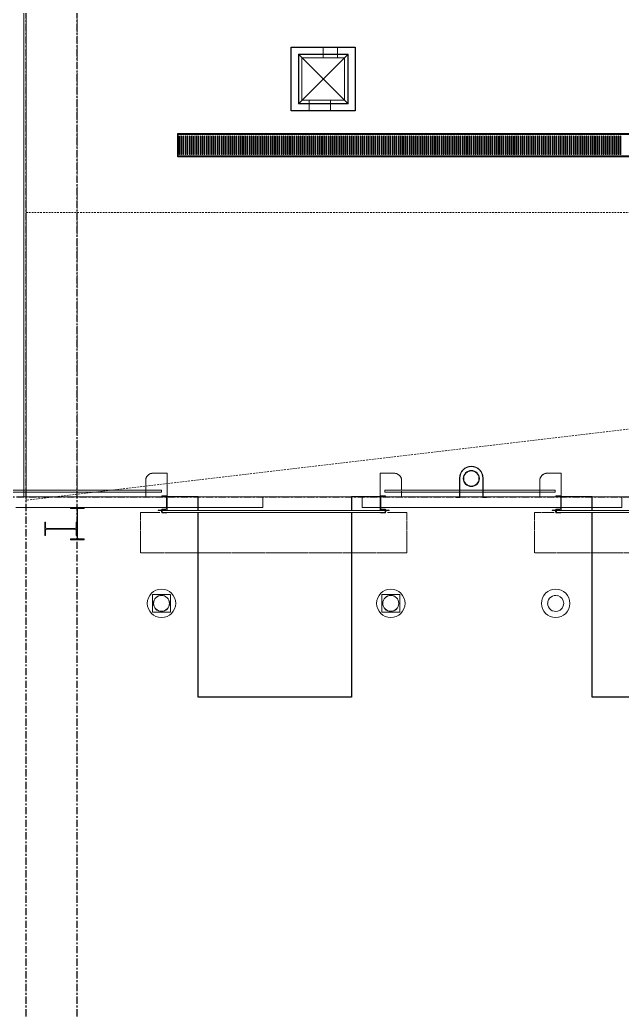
# Model space of a CAD drawing. Header units: millimetres. Extents: x -677815 to 406757, y -145898 to 39000.
# Drawn here: x 153183 to 161657, y -7227 to 6712 of the extents above; entities that cross this region are included whole.
import ezdxf

# ---------------------------------------------------------------- set-up
doc = ezdxf.new("R2010")
doc.units = ezdxf.units.MM
doc.header["$LTSCALE"] = 8
for name, pattern in [('Xref building Toll$0$_SBA Dash - Loose', [5, 3, -2]), ('Xref building Toll$0$_SBA Dash - Tight', [1.6, 1, -0.6]), ('Xref building Toll$0$CENTER', [7, 4, -1, 1, -1]), ('Xref building Toll$0$Grid Line', [22.225, 12.7, -3.175, 3.175, -3.175])]:
    doc.linetypes.add(name, pattern=pattern)
for name, color, linetype, lineweight in [('Xref building Toll$0$A-DETL', 8, 'Continuous', 9), ('Xref building Toll$0$A-DOOR', 8, 'Continuous', 9), ('Xref building Toll$0$A-DOOR-FRAM', 8, 'Continuous', 9), ('Xref building Toll$0$A-FLOR', 8, 'Continuous', 25), ('Xref building Toll$0$A-GENM', 8, 'Continuous', 9), ('Xref building Toll$0$A-WALL', 8, 'Continuous', 9), ('Xref building Toll$0$P-PIPE', 8, 'Continuous', 9), ('Xref building Toll$0$P-SANR-FIXT', 8, 'Continuous', 9), ('Xref building Toll$0$P-SANR-FIXT-HDLN', 8, 'Continuous', 9), ('Xref building Toll$0$S-COLS', 8, 'Continuous', 9)]:
    doc.layers.add(name, color=color, linetype=linetype, lineweight=lineweight)
doc.layers.add('Xref building Toll$0$S-GRID', color=8, linetype='Continuous')

# ---------------------------------------------------------------- blocks, each defined once
blk = doc.blocks.new('Xref building Toll$0$Toll Grids')
at = {"layer": 'Xref building Toll$0$S-GRID', "linetype": 'Xref building Toll$0$Grid Line'}
for p, q in [((153992, -125373.3), (153992, 36031.5)), ((153270, -125373.3), (153270, 35080.8)), ((-9195.8, 0), (280997.7, 0))]:
    blk.add_line(p, q, dxfattribs=at)
blk = doc.blocks.new('Xref building Toll$0$_SBA ROLLER LVDoor_C Clip At Side - 3000W x 3600H-1588130-MASTER GROUND FLOOR')
at = {"layer": 'Xref building Toll$0$A-DOOR', "linetype": 'Xref building Toll$0$_SBA Dash - Tight'}
for p, q in [((-1875, 147), (-1875, 717)), ((-1875, 717), (1875, 717)), ((1875, 147), (1875, 717)), ((-1875, 147), (-1600, 147)), ((1600, 147), (1875, 147))]:
    blk.add_line(p, q, dxfattribs=at)
at = {"layer": 'Xref building Toll$0$A-DOOR'}
for p, q in [((-1568, 147), (1568, 147)), ((-1568, 117), (-1568, 147)), ((1568, 147), (1568, 117)), ((-1625, 118), (-1580, 118)), ((-1625, 113), (-1625, 118)), ((-1625, 118), (-1625, 113)), ((-1580, 118), (-1625, 118)), ((-1625, 118), (-1625, 118)), ((-1575, 113), (-1625, 113)), ((-1625, 113), (-1575, 113)), ((-1625, 113), (-1625, 113)), ((-1580, 138), (-1575, 138)), ((-1580, 118), (-1580, 138)), ((-1580, 138), (-1580, 118)), ((-1575, 138), (-1580, 138)), ((-1580, 138), (-1580, 138)), ((-1580, 118), (-1580, 118)), ((-1575, 138), (-1575, 113)), ((-1575, 113), (-1575, 138)), ((-1575, 138), (-1575, 138)), ((-1575, 113), (-1500, 113)), ((-1575, 101), (-1575, 113)), ((-1575, 113), (-1575, 101)), ((-1500, 113), (-1575, 113)), ((-1575, 113), (-1575, 113)), ((-1575, 113), (-1575, 113)), ((-1518, 101), (-1575, 101)), ((-1575, 101), (-1518, 101)), ((-1575, 101), (-1575, 101)), ((1568, 117), (-1568, 117)), ((-1506, -63), (-1506, 89)), ((-1506, 89), (-1506, -63)), ((-1500, 113), (-1500, -87)), ((-1500, -87), (-1500, 113)), ((-1500, 113), (-1500, 113)), ((1500, 113), (1575, 113)), ((1500, -87), (1500, 113)), ((1500, 113), (1500, -87)), ((1575, 113), (1500, 113)), ((1500, 113), (1500, 113)), ((1506, 89), (1506, -63)), ((1506, -63), (1506, 89)), ((1575, 101), (1518, 101)), ((1518, 101), (1575, 101)), ((1575, 138), (1580, 138)), ((1575, 113), (1575, 138)), ((1575, 138), (1575, 113)), ((1580, 138), (1575, 138)), ((1575, 138), (1575, 138)), ((1575, 113), (1575, 101)), ((1575, 101), (1575, 113)), ((1575, 113), (1575, 113)), ((1625, 113), (1575, 113)), ((1575, 113), (1625, 113)), ((1575, 113), (1575, 113)), ((1575, 101), (1575, 101)), ((1580, 138), (1580, 118)), ((1580, 118), (1580, 138)), ((1580, 138), (1580, 138)), ((1580, 118), (1625, 118)), ((1625, 118), (1580, 118)), ((1580, 118), (1580, 118)), ((1625, 118), (1625, 113)), ((1625, 113), (1625, 118)), ((1625, 118), (1625, 118)), ((1625, 113), (1625, 113)), ((-1575, -75), (-1518, -75)), ((-1575, -87), (-1575, -75)), ((-1575, -75), (-1575, -87)), ((-1518, -75), (-1575, -75)), ((-1575, -75), (-1575, -75)), ((-1500, -87), (-1575, -87)), ((-1575, -87), (-1500, -87)), ((-1575, -87), (-1575, -87)), ((-1500, -87), (-1500, -87)), ((1575, -87), (1500, -87)), ((1500, -87), (1575, -87)), ((1500, -87), (1500, -87)), ((1518, -75), (1575, -75)), ((1575, -75), (1518, -75)), ((1575, -75), (1575, -87)), ((1575, -87), (1575, -75)), ((1575, -75), (1575, -75)), ((1575, -87), (1575, -87))]:
    blk.add_line(p, q, dxfattribs=at)
at = {"layer": 'Xref building Toll$0$A-DOOR', "linetype": 'Xref building Toll$0$CENTER'}
for p, q in [((-501, 147), (0, 147)), ((0, 147), (-501, 147)), ((501, 147), (0, 147)), ((501, 147), (0, 147)), ((-1800, -75), (-1500, -75)), ((-1800, -305), (-1800, -75)), ((-1800, -75), (-1800, -75)), ((-1800, -75), (1800, -75)), ((-1500, -75), (-1800, -75)), ((-1500, -75), (-1500, -405)), ((1500, -405), (1500, -75)), ((1500, -75), (1800, -75)), ((1800, -75), (1500, -75)), ((1800, -75), (1800, -305)), ((1800, -75), (1800, -75)), ((-1500, -405), (-1700, -405)), ((1700, -405), (1500, -405))]:
    blk.add_line(p, q, dxfattribs=at)
at = {"layer": 'Xref building Toll$0$A-DOOR'}
for centre, start, end in [((-1518, 89), 360, 90), ((-1518, 89), 360, 90), ((1518, 89), 90, 180), ((1518, 89), 90, 180), ((-1518, -63), 270, 360), ((-1518, -63), 270, 360), ((1518, -63), 180, 270), ((1518, -63), 180, 270)]:
    blk.add_arc(centre, 12, start, end, dxfattribs=at)
at = {"layer": 'Xref building Toll$0$A-DOOR', "linetype": 'Xref building Toll$0$CENTER'}
for centre, start, end in [((-1700, -305), 180, 270), ((1700, -305), 270, 0)]:
    blk.add_arc(centre, 100, start, end, dxfattribs=at)
at = {"layer": 'Xref building Toll$0$A-DOOR-FRAM', "lineweight": 18}
for p, q in [((-1575, 151), (-1505, 151)), ((-1575, 113), (-1575, 151)), ((-1573, 149), (-1573, 115)), ((-1505, 149), (-1573, 149)), ((-1505, 151), (-1505, 149)), ((1505, 151), (1575, 151)), ((1505, 149), (1505, 151)), ((1573, 149), (1505, 149)), ((1573, 115), (1573, 149)), ((1575, 151), (1575, 113)), ((-1505, 113), (-1575, 113)), ((-1573, 115), (-1505, 115)), ((-1505, 115), (-1505, 113)), ((1505, 115), (1573, 115)), ((1505, 113), (1505, 115)), ((1575, 113), (1505, 113)), ((-1800, -75), (-1500, -75)), ((-1800, -305), (-1800, -75)), ((-1500, -75), (-1500, -405)), ((1500, -75), (1800, -75)), ((1500, -405), (1500, -75)), ((1800, -75), (1800, -305)), ((-1500, -405), (-1700, -405)), ((1700, -405), (1500, -405))]:
    blk.add_line(p, q, dxfattribs=at)
at = {"layer": 'Xref building Toll$0$A-DOOR-FRAM'}
for p, q in [((-1575, 151), (-1575, 113)), ((-1505, 151), (-1575, 151)), ((-1575, 151), (-1575, 151)), ((-1573, 149), (-1505, 149)), ((-1573, 115), (-1573, 149)), ((-1573, 149), (-1573, 149)), ((-1505, 149), (-1505, 151)), ((-1505, 151), (-1505, 151)), ((-1505, 149), (-1505, 149)), ((1505, 151), (1505, 149)), ((1575, 151), (1505, 151)), ((1505, 151), (1505, 151)), ((1505, 149), (1573, 149)), ((1505, 149), (1505, 149)), ((1573, 149), (1573, 115)), ((1573, 149), (1573, 149)), ((1575, 113), (1575, 151)), ((1575, 151), (1575, 151)), ((-1575, 113), (-1505, 113)), ((-1575, 113), (-1575, 113)), ((-1505, 115), (-1573, 115)), ((-1573, 115), (-1573, 115)), ((-1505, 113), (-1505, 115)), ((-1505, 115), (-1505, 115)), ((-1505, 113), (-1505, 113)), ((1505, 115), (1505, 113)), ((1573, 115), (1505, 115)), ((1505, 115), (1505, 115)), ((1505, 113), (1575, 113)), ((1505, 113), (1505, 113)), ((1573, 115), (1573, 115)), ((1575, 113), (1575, 113)), ((-1500, -75), (-1800, -75)), ((-1800, -75), (-1800, -305)), ((-1800, -75), (-1800, -75)), ((-1562, -75), (-1562, -75)), ((1562, -75), (-1562, -75)), ((-1500, -405), (-1500, -75)), ((-1500, -75), (-1500, -75)), ((1500, -75), (1500, -75)), ((1500, -75), (1500, -405)), ((1500, -75), (1800, -75)), ((1562, -75), (1562, -75)), ((1800, -305), (1800, -75)), ((1800, -75), (1800, -75)), ((-1700, -405), (-1500, -405)), ((-1500, -405), (-1500, -405)), ((1700, -405), (1500, -405)), ((1500, -405), (1500, -405))]:
    blk.add_line(p, q, dxfattribs=at)
at = {"layer": 'Xref building Toll$0$A-DOOR-FRAM', "lineweight": 18}
for centre, start, end in [((-1700, -305), 180, 270), ((1700, -305), 270, 0)]:
    blk.add_arc(centre, 100, start, end, dxfattribs=at)
at = {"layer": 'Xref building Toll$0$A-DOOR-FRAM'}
for centre, start, end in [((-1700, -305), 180, 270), ((1700, -305), 270, 0)]:
    blk.add_arc(centre, 100, start, end, dxfattribs=at)
blk = doc.blocks.new('Xref building Toll$0$Removable - Bollard Cast-In - 165 Bollard 1200 high - B2-V12-MASTER GROUND FLOOR')
at = {"layer": 'Xref building Toll$0$A-GENM'}
for radius, start, end in [(200, 360, 180), (112, 75.0016, 180), (113, 360, 75), (200, 180, 360), (113, 180, 284.9984), (113, 285, 360)]:
    blk.add_arc((-3, 62), radius, start, end, dxfattribs=at)
blk = doc.blocks.new('Xref building Toll$0$_SBA ROLLER LVDoor_C Clip At Side - 3000W x 3600H-V13-MASTER GROUND FLOOR')
at = {"layer": 'Xref building Toll$0$A-DOOR', "linetype": 'Xref building Toll$0$_SBA Dash - Tight'}
for p, q in [((-1875, 147), (-1875, 717)), ((-1875, 717), (1875, 717)), ((1875, 147), (1875, 717)), ((-1875, 147), (-1600, 147)), ((1600, 147), (1875, 147))]:
    blk.add_line(p, q, dxfattribs=at)
at = {"layer": 'Xref building Toll$0$A-DOOR'}
for p, q in [((-1568, 147), (1568, 147)), ((-1568, 117), (-1568, 147)), ((1568, 147), (1568, 117)), ((-1625, 118), (-1580, 118)), ((-1625, 113), (-1625, 118)), ((-1575, 113), (-1625, 113)), ((-1580, 138), (-1575, 138)), ((-1580, 118), (-1580, 138)), ((-1575, 138), (-1575, 113)), ((-1575, 113), (-1500, 113)), ((-1575, 101), (-1575, 113)), ((-1518, 101), (-1575, 101)), ((1568, 117), (-1568, 117)), ((-1506, 75), (-1506, 89)), ((-1500, 113), (-1500, -87)), ((1500, 113), (1575, 113)), ((1500, -87), (1500, 113)), ((1506, 89), (1506, 75)), ((1575, 101), (1518, 101)), ((1575, 138), (1580, 138)), ((1575, 113), (1575, 138)), ((1575, 113), (1575, 101)), ((1625, 113), (1575, 113)), ((1580, 138), (1580, 118)), ((1580, 118), (1625, 118)), ((1625, 118), (1625, 113)), ((-1575, -87), (-1575, -75)), ((-1500, -87), (-1575, -87)), ((1575, -87), (1500, -87)), ((1575, -75), (1575, -87))]:
    blk.add_line(p, q, dxfattribs=at)
at = {"layer": 'Xref building Toll$0$A-DOOR', "linetype": 'Xref building Toll$0$CENTER'}
for p, q in [((-1800, -75), (-1500, -75)), ((-1800, -305), (-1800, -75)), ((-1800, -75), (1800, -75)), ((-1500, -75), (-1500, -405)), ((1500, -405), (1500, -75)), ((1500, -75), (1800, -75)), ((1800, -75), (1800, -305)), ((-1500, -405), (-1700, -405)), ((1700, -405), (1500, -405))]:
    blk.add_line(p, q, dxfattribs=at)
at = {"layer": 'Xref building Toll$0$A-DOOR'}
for centre, start, end in [((-1518, 89), 360, 90), ((1518, 89), 90, 180)]:
    blk.add_arc(centre, 12, start, end, dxfattribs=at)
at = {"layer": 'Xref building Toll$0$A-DOOR', "linetype": 'Xref building Toll$0$CENTER'}
for centre, start, end in [((-1700, -305), 180, 270), ((1700, -305), 270, 0)]:
    blk.add_arc(centre, 100, start, end, dxfattribs=at)
at = {"layer": 'Xref building Toll$0$A-DOOR-FRAM'}
for p, q in [((-1575, 151), (-1505, 151)), ((-1575, 113), (-1575, 151)), ((-1573, 149), (-1573, 115)), ((-1505, 149), (-1573, 149)), ((-1505, 151), (-1505, 149)), ((1505, 151), (1575, 151)), ((1505, 149), (1505, 151)), ((1573, 149), (1505, 149)), ((1573, 115), (1573, 149)), ((1575, 151), (1575, 113)), ((-1505, 113), (-1575, 113)), ((-1573, 115), (-1505, 115)), ((-1505, 115), (-1505, 113)), ((1505, 115), (1573, 115)), ((1505, 113), (1505, 115)), ((1575, 113), (1505, 113)), ((-1800, -140), (-1800, -75)), ((-1506, -75), (-1500, -75)), ((-1500, -75), (-1500, -405)), ((1500, -75), (1506, -75)), ((1500, -405), (1500, -75)), ((1800, -75), (1800, -141)), ((-1800, -305), (-1800, -169)), ((1800, -169), (1800, -305)), ((-1500, -405), (-1700, -405)), ((1700, -405), (1500, -405))]:
    blk.add_line(p, q, dxfattribs=at)
at = {"layer": 'Xref building Toll$0$A-DOOR-FRAM', "lineweight": 9}
blk.add_line((1562, -75), (-1562, -75), dxfattribs=at)
at = {"layer": 'Xref building Toll$0$A-DOOR-FRAM'}
for centre, start, end in [((-1700, -305), 180, 270), ((1700, -305), 270, 0)]:
    blk.add_arc(centre, 100, start, end, dxfattribs=at)
blk = doc.blocks.new('Xref building Toll$0$Removable - Bollard Cast-In - 165 Bollard 1200 high - B2-623364-MASTER GROUND FLOOR')
at = {"layer": 'Xref building Toll$0$A-GENM'}
for p, q in [((122, 187), (-128, 187)), ((-128, 187), (-128, -63)), ((-128, -63), (-128, 187)), ((-128, 187), (122, 187)), ((-128, 187), (-128, 187)), ((122, -63), (122, 187)), ((122, 187), (122, -63)), ((122, 187), (122, 187)), ((-128, -63), (122, -63)), ((122, -63), (-128, -63)), ((-128, -63), (-128, -63)), ((122, -63), (122, -63))]:
    blk.add_line(p, q, dxfattribs=at)
for radius, start, end in [(200, 360, 180), (200, 0, 180), (200, 360, 180), (200, 0, 180), (113, 360, 180), (112, 0, 180), (200, 180, 360), (200, 180, 360), (200, 180, 360), (200, 180, 360), (113, 180, 360), (112, 180, 360)]:
    blk.add_arc((-3, 62), radius, start, end, dxfattribs=at)
blk = doc.blocks.new('Xref building Toll$0$Trench_Drain_5744 - 300mm Wide-1179198-MASTER GROUND FLOOR')
at = {"layer": 'Xref building Toll$0$A-GENM'}
for p, q in [((-15575, 163), (-15575, -163)), ((-15575, 163), (15575, 163)), ((-15575, 150), (15575, 150)), ((-15565, -125), (-15565, 125)), ((-15555, 125), (-15555, -125)), ((-15535, -125), (-15535, 125)), ((-15525, 125), (-15525, -125)), ((-15505, -125), (-15505, 125)), ((-15495, 125), (-15495, -125)), ((-15475, -125), (-15475, 125)), ((-15465, 125), (-15465, -125)), ((-15445, -125), (-15445, 125)), ((-15435, 125), (-15435, -125)), ((-15415, -125), (-15415, 125)), ((-15405, 125), (-15405, -125)), ((-15385, -125), (-15385, 125)), ((-15375, 125), (-15375, -125)), ((-15355, -125), (-15355, 125)), ((-15345, 125), (-15345, -125)), ((-15325, -125), (-15325, 125)), ((-15315, 125), (-15315, -125)), ((-15295, -125), (-15295, 125)), ((-15285, 125), (-15285, -125)), ((-15265, -125), (-15265, 125)), ((-15255, 125), (-15255, -125)), ((-15235, -125), (-15235, 125)), ((-15225, 125), (-15225, -125)), ((-15205, -125), (-15205, 125)), ((-15195, 125), (-15195, -125)), ((-15175, -125), (-15175, 125)), ((-15165, 125), (-15165, -125)), ((-15145, -125), (-15145, 125)), ((-15135, 125), (-15135, -125)), ((-15115, -125), (-15115, 125)), ((-15105, 125), (-15105, -125)), ((-15085, -125), (-15085, 125)), ((-15075, 125), (-15075, -125)), ((-15055, -125), (-15055, 125)), ((-15045, 125), (-15045, -125)), ((-15025, -125), (-15025, 125)), ((-15015, 125), (-15015, -125)), ((-14995, -125), (-14995, 125)), ((-14985, 125), (-14985, -125)), ((-14965, -125), (-14965, 125)), ((-14955, 125), (-14955, -125)), ((-14935, -125), (-14935, 125)), ((-14925, 125), (-14925, -125)), ((-14905, -125), (-14905, 125)), ((-14895, 125), (-14895, -125)), ((-14875, -125), (-14875, 125)), ((-14865, 125), (-14865, -125)), ((-14845, -125), (-14845, 125)), ((-14835, 125), (-14835, -125)), ((-14815, -125), (-14815, 125)), ((-14805, 125), (-14805, -125)), ((-14785, -125), (-14785, 125)), ((-14775, 125), (-14775, -125)), ((-14755, -125), (-14755, 125)), ((-14745, 125), (-14745, -125)), ((-14725, -125), (-14725, 125)), ((-14715, 125), (-14715, -125)), ((-14695, -125), (-14695, 125)), ((-14685, 125), (-14685, -125)), ((-14665, -125), (-14665, 125)), ((-14655, 125), (-14655, -125)), ((-14635, -125), (-14635, 125)), ((-14625, 125), (-14625, -125)), ((-14605, -125), (-14605, 125)), ((-14595, 125), (-14595, -125)), ((-14575, -125), (-14575, 125)), ((-14565, 125), (-14565, -125)), ((-14545, -125), (-14545, 125)), ((-14535, 125), (-14535, -125)), ((-14515, -125), (-14515, 125)), ((-14505, 125), (-14505, -125)), ((-14485, -125), (-14485, 125)), ((-14475, 125), (-14475, -125)), ((-14455, -125), (-14455, 125)), ((-14445, 125), (-14445, -125)), ((-14425, -125), (-14425, 125)), ((-14415, 125), (-14415, -125)), ((-14395, -125), (-14395, 125)), ((-14385, 125), (-14385, -125)), ((-14365, -125), (-14365, 125)), ((-14355, 125), (-14355, -125)), ((-14335, -125), (-14335, 125)), ((-14325, 125), (-14325, -125)), ((-14305, -125), (-14305, 125)), ((-14295, 125), (-14295, -125)), ((-14275, -125), (-14275, 125)), ((-14265, 125), (-14265, -125)), ((-14245, -125), (-14245, 125)), ((-14235, 125), (-14235, -125)), ((-14215, -125), (-14215, 125)), ((-14205, 125), (-14205, -125)), ((-14185, -125), (-14185, 125)), ((-14175, 125), (-14175, -125)), ((-14155, -125), (-14155, 125)), ((-14145, 125), (-14145, -125)), ((-14125, -125), (-14125, 125)), ((-14115, 125), (-14115, -125)), ((-14095, -125), (-14095, 125)), ((-14085, 125), (-14085, -125)), ((-14065, -125), (-14065, 125)), ((-14055, 125), (-14055, -125)), ((-14035, -125), (-14035, 125)), ((-14025, 125), (-14025, -125)), ((-14004, -125), (-14004, 125)), ((-13994, 125), (-13994, -125)), ((-13974, -125), (-13974, 125)), ((-13964, 125), (-13964, -125)), ((-13944, -125), (-13944, 125)), ((-13934, 125), (-13934, -125)), ((-13914, -125), (-13914, 125)), ((-13904, 125), (-13904, -125)), ((-13884, -125), (-13884, 125)), ((-13874, 125), (-13874, -125)), ((-13854, -125), (-13854, 125)), ((-13844, 125), (-13844, -125)), ((-13824, -125), (-13824, 125)), ((-13814, 125), (-13814, -125)), ((-13794, -125), (-13794, 125)), ((-13784, 125), (-13784, -125)), ((-13764, -125), (-13764, 125)), ((-13754, 125), (-13754, -125)), ((-13734, -125), (-13734, 125)), ((-13724, 125), (-13724, -125)), ((-13704, -125), (-13704, 125)), ((-13694, 125), (-13694, -125)), ((-13674, -125), (-13674, 125)), ((-13664, 125), (-13664, -125)), ((-13644, -125), (-13644, 125)), ((-13634, 125), (-13634, -125)), ((-13614, -125), (-13614, 125)), ((-13604, 125), (-13604, -125)), ((-13584, -125), (-13584, 125)), ((-13574, 125), (-13574, -125)), ((-13554, -125), (-13554, 125)), ((-13544, 125), (-13544, -125)), ((-13524, -125), (-13524, 125)), ((-13514, 125), (-13514, -125)), ((-13494, -125), (-13494, 125)), ((-13484, 125), (-13484, -125)), ((-13464, -125), (-13464, 125)), ((-13454, 125), (-13454, -125)), ((-13434, -125), (-13434, 125)), ((-13424, 125), (-13424, -125)), ((-13404, -125), (-13404, 125)), ((-13394, 125), (-13394, -125)), ((-13374, -125), (-13374, 125)), ((-13364, 125), (-13364, -125)), ((-13344, -125), (-13344, 125)), ((-13334, 125), (-13334, -125)), ((-13314, -125), (-13314, 125)), ((-13304, 125), (-13304, -125)), ((-13284, -125), (-13284, 125)), ((-13274, 125), (-13274, -125)), ((-13254, -125), (-13254, 125)), ((-13244, 125), (-13244, -125)), ((-13224, -125), (-13224, 125)), ((-13214, 125), (-13214, -125)), ((-13194, -125), (-13194, 125)), ((-13184, 125), (-13184, -125)), ((-13164, -125), (-13164, 125)), ((-13154, 125), (-13154, -125)), ((-13134, -125), (-13134, 125)), ((-13124, 125), (-13124, -125)), ((-13104, -125), (-13104, 125)), ((-13094, 125), (-13094, -125)), ((-13074, -125), (-13074, 125)), ((-13064, 125), (-13064, -125)), ((-13044, -125), (-13044, 125)), ((-13034, 125), (-13034, -125)), ((-13014, -125), (-13014, 125)), ((-13004, 125), (-13004, -125)), ((-12984, -125), (-12984, 125)), ((-12974, 125), (-12974, -125)), ((-12954, -125), (-12954, 125)), ((-12944, 125), (-12944, -125)), ((-12924, -125), (-12924, 125)), ((-12914, 125), (-12914, -125)), ((-12894, -125), (-12894, 125)), ((-12884, 125), (-12884, -125)), ((-12864, -125), (-12864, 125)), ((-12854, 125), (-12854, -125)), ((-12834, -125), (-12834, 125)), ((-12824, 125), (-12824, -125)), ((-12804, -125), (-12804, 125)), ((-12794, 125), (-12794, -125)), ((-12774, -125), (-12774, 125)), ((-12764, 125), (-12764, -125)), ((-12744, -125), (-12744, 125)), ((-12734, 125), (-12734, -125)), ((-12714, -125), (-12714, 125)), ((-12704, 125), (-12704, -125)), ((-12684, -125), (-12684, 125)), ((-12674, 125), (-12674, -125)), ((-12654, -125), (-12654, 125)), ((-12644, 125), (-12644, -125)), ((-12624, -125), (-12624, 125)), ((-12614, 125), (-12614, -125)), ((-12594, -125), (-12594, 125)), ((-12584, 125), (-12584, -125)), ((-12564, -125), (-12564, 125)), ((-12554, 125), (-12554, -125)), ((-12534, -125), (-12534, 125)), ((-12524, 125), (-12524, -125)), ((-12504, -125), (-12504, 125)), ((-12494, 125), (-12494, -125)), ((-12474, -125), (-12474, 125)), ((-12464, 125), (-12464, -125)), ((-12444, -125), (-12444, 125)), ((-12434, 125), (-12434, -125)), ((-12414, -125), (-12414, 125)), ((-12404, 125), (-12404, -125)), ((-12384, -125), (-12384, 125)), ((-12374, 125), (-12374, -125)), ((-12354, -125), (-12354, 125)), ((-12344, 125), (-12344, -125)), ((-12324, -125), (-12324, 125)), ((-12314, 125), (-12314, -125)), ((-12294, -125), (-12294, 125)), ((-12284, 125), (-12284, -125)), ((-12264, -125), (-12264, 125)), ((-12254, 125), (-12254, -125)), ((-12234, -125), (-12234, 125)), ((-12224, 125), (-12224, -125)), ((-12204, -125), (-12204, 125)), ((-12194, 125), (-12194, -125)), ((-12174, -125), (-12174, 125)), ((-12164, 125), (-12164, -125)), ((-12144, -125), (-12144, 125)), ((-12134, 125), (-12134, -125)), ((-12114, -125), (-12114, 125)), ((-12104, 125), (-12104, -125)), ((-12084, -125), (-12084, 125)), ((-12074, 125), (-12074, -125)), ((-12054, -125), (-12054, 125)), ((-12044, 125), (-12044, -125)), ((-12024, -125), (-12024, 125)), ((-12014, 125), (-12014, -125)), ((-11994, -125), (-11994, 125)), ((-11984, 125), (-11984, -125)), ((-11964, -125), (-11964, 125)), ((-11954, 125), (-11954, -125)), ((-11934, -125), (-11934, 125)), ((-11924, 125), (-11924, -125)), ((-11904, -125), (-11904, 125)), ((-11894, 125), (-11894, -125)), ((-11874, -125), (-11874, 125)), ((-11864, 125), (-11864, -125)), ((-11844, -125), (-11844, 125)), ((-11834, 125), (-11834, -125)), ((-11814, -125), (-11814, 125)), ((-11804, 125), (-11804, -125)), ((-11784, -125), (-11784, 125)), ((-11774, 125), (-11774, -125)), ((-11754, -125), (-11754, 125)), ((-11744, 125), (-11744, -125)), ((-11724, -125), (-11724, 125)), ((-11714, 125), (-11714, -125)), ((-11694, -125), (-11694, 125)), ((-11684, 125), (-11684, -125)), ((-11664, -125), (-11664, 125)), ((-11654, 125), (-11654, -125)), ((-11634, -125), (-11634, 125)), ((-11624, 125), (-11624, -125)), ((-11604, -125), (-11604, 125)), ((-11594, 125), (-11594, -125)), ((-11574, -125), (-11574, 125)), ((-11564, 125), (-11564, -125)), ((-11544, -125), (-11544, 125)), ((-11534, 125), (-11534, -125)), ((-11514, -125), (-11514, 125)), ((-11504, 125), (-11504, -125)), ((-11484, -125), (-11484, 125)), ((-11474, 125), (-11474, -125)), ((-11454, -125), (-11454, 125)), ((-11444, 125), (-11444, -125)), ((-11424, -125), (-11424, 125)), ((-11414, 125), (-11414, -125)), ((-11394, -125), (-11394, 125)), ((-11384, 125), (-11384, -125)), ((-11364, -125), (-11364, 125)), ((-11354, 125), (-11354, -125)), ((-11334, -125), (-11334, 125)), ((-11324, 125), (-11324, -125)), ((-11304, -125), (-11304, 125)), ((-11294, 125), (-11294, -125)), ((-11274, -125), (-11274, 125)), ((-11264, 125), (-11264, -125)), ((-11244, -125), (-11244, 125)), ((-11234, 125), (-11234, -125)), ((-11214, -125), (-11214, 125)), ((-11204, 125), (-11204, -125)), ((-11184, -125), (-11184, 125)), ((-11174, 125), (-11174, -125)), ((-11154, -125), (-11154, 125)), ((-11144, 125), (-11144, -125)), ((-11124, -125), (-11124, 125)), ((-11114, 125), (-11114, -125)), ((-11094, -125), (-11094, 125)), ((-11084, 125), (-11084, -125)), ((-11064, -125), (-11064, 125)), ((-11054, 125), (-11054, -125)), ((-11034, -125), (-11034, 125)), ((-11024, 125), (-11024, -125)), ((-11004, -125), (-11004, 125)), ((-10994, 125), (-10994, -125)), ((-10974, -125), (-10974, 125)), ((-10964, 125), (-10964, -125)), ((-10944, -125), (-10944, 125)), ((-10934, 125), (-10934, -125)), ((-10914, -125), (-10914, 125)), ((-10904, 125), (-10904, -125)), ((-10883, -125), (-10883, 125)), ((-10873, 125), (-10873, -125)), ((-10853, -125), (-10853, 125)), ((-10843, 125), (-10843, -125)), ((-10823, -125), (-10823, 125)), ((-10813, 125), (-10813, -125)), ((-10793, -125), (-10793, 125)), ((-10783, 125), (-10783, -125)), ((-10763, -125), (-10763, 125)), ((-10753, 125), (-10753, -125)), ((-10733, -125), (-10733, 125)), ((-10723, 125), (-10723, -125)), ((-10703, -125), (-10703, 125)), ((-10693, 125), (-10693, -125)), ((-10673, -125), (-10673, 125)), ((-10663, 125), (-10663, -125)), ((-10643, -125), (-10643, 125)), ((-10633, 125), (-10633, -125)), ((-10613, -125), (-10613, 125)), ((-10603, 125), (-10603, -125)), ((-10583, -125), (-10583, 125)), ((-10573, 125), (-10573, -125)), ((-10553, -125), (-10553, 125)), ((-10543, 125), (-10543, -125)), ((-10523, -125), (-10523, 125)), ((-10513, 125), (-10513, -125)), ((-10493, -125), (-10493, 125)), ((-10483, 125), (-10483, -125)), ((-10463, -125), (-10463, 125)), ((-10453, 125), (-10453, -125)), ((-10433, -125), (-10433, 125)), ((-10423, 125), (-10423, -125)), ((-10403, -125), (-10403, 125)), ((-10393, 125), (-10393, -125)), ((-10373, -125), (-10373, 125)), ((-10363, 125), (-10363, -125)), ((-10343, -125), (-10343, 125)), ((-10333, 125), (-10333, -125)), ((-10313, -125), (-10313, 125)), ((-10303, 125), (-10303, -125)), ((-10283, -125), (-10283, 125)), ((-10273, 125), (-10273, -125)), ((-10253, -125), (-10253, 125)), ((-10243, 125), (-10243, -125)), ((-10223, -125), (-10223, 125)), ((-10213, 125), (-10213, -125)), ((-10193, -125), (-10193, 125)), ((-10183, 125), (-10183, -125)), ((-10163, -125), (-10163, 125)), ((-10153, 125), (-10153, -125)), ((-10133, -125), (-10133, 125)), ((-10123, 125), (-10123, -125)), ((-10103, -125), (-10103, 125)), ((-10093, 125), (-10093, -125)), ((-10073, -125), (-10073, 125)), ((-10063, 125), (-10063, -125)), ((-10043, -125), (-10043, 125)), ((-10033, 125), (-10033, -125)), ((-10013, -125), (-10013, 125)), ((-10003, 125), (-10003, -125)), ((-9983, -125), (-9983, 125)), ((-9973, 125), (-9973, -125)), ((-9953, -125), (-9953, 125)), ((-9943, 125), (-9943, -125)), ((-9923, -125), (-9923, 125)), ((-9913, 125), (-9913, -125)), ((-9893, -125), (-9893, 125)), ((-9883, 125), (-9883, -125)), ((-9863, -125), (-9863, 125)), ((-9853, 125), (-9853, -125)), ((-9833, -125), (-9833, 125)), ((-9823, 125), (-9823, -125)), ((-9803, -125), (-9803, 125)), ((-9793, 125), (-9793, -125)), ((-9773, -125), (-9773, 125)), ((-9763, 125), (-9763, -125)), ((-9743, -125), (-9743, 125)), ((-9733, 125), (-9733, -125)), ((-9713, -125), (-9713, 125)), ((-9703, 125), (-9703, -125)), ((-9683, -125), (-9683, 125)), ((-9673, 125), (-9673, -125)), ((-9653, -125), (-9653, 125)), ((-9643, 125), (-9643, -125)), ((-9623, -125), (-9623, 125)), ((-9613, 125), (-9613, -125)), ((-9593, -125), (-9593, 125)), ((-9583, 125), (-9583, -125)), ((-9563, -125), (-9563, 125)), ((-9553, 125), (-9553, -125)), ((-9533, -125), (-9533, 125)), ((-9523, 125), (-9523, -125)), ((-9503, -125), (-9503, 125)), ((-9493, 125), (-9493, -125)), ((-9473, -125), (-9473, 125)), ((-9463, 125), (-9463, -125)), ((-9443, -125), (-9443, 125)), ((-9433, 125), (-9433, -125)), ((-9413, -125), (-9413, 125)), ((-9403, 125), (-9403, -125)), ((-9383, -125), (-9383, 125)), ((-9373, 125), (-9373, -125)), ((-9353, -125), (-9353, 125)), ((-9343, 125), (-9343, -125)), ((-15575, -150), (15575, -150)), ((-15575, -163), (15575, -163))]:
    blk.add_line(p, q, dxfattribs=at)
for centre, start, end in [((-15560, 125), 0, 180), ((-15530, 125), 0, 180), ((-15500, 125), 0, 180), ((-15470, 125), 0, 180), ((-15440, 125), 0, 180), ((-15410, 125), 0, 180), ((-15380, 125), 0, 180), ((-15350, 125), 0, 180), ((-15320, 125), 0, 180), ((-15290, 125), 0, 180), ((-15260, 125), 0, 180), ((-15230, 125), 0, 180), ((-15200, 125), 0, 180), ((-15170, 125), 0, 180), ((-15140, 125), 0, 180), ((-15110, 125), 0, 180), ((-15080, 125), 0, 180), ((-15050, 125), 0, 180), ((-15020, 125), 0, 180), ((-14990, 125), 0, 180), ((-14960, 125), 0, 180), ((-14930, 125), 0, 180), ((-14900, 125), 0, 180), ((-14870, 125), 0, 180), ((-14840, 125), 0, 180), ((-14810, 125), 0, 180), ((-14780, 125), 0, 180), ((-14750, 125), 0, 180), ((-14720, 125), 0, 180), ((-14690, 125), 0, 180), ((-14660, 125), 0, 180), ((-14630, 125), 0, 180), ((-14600, 125), 0, 180), ((-14570, 125), 0, 180), ((-14540, 125), 0, 180), ((-14510, 125), 0, 180), ((-14480, 125), 0, 180), ((-14450, 125), 0, 180), ((-14420, 125), 0, 180), ((-14390, 125), 0, 180), ((-14360, 125), 0, 180), ((-14330, 125), 0, 180), ((-14300, 125), 0, 180), ((-14270, 125), 0, 180), ((-14240, 125), 0, 180), ((-14210, 125), 0, 180), ((-14180, 125), 0, 180), ((-14150, 125), 0, 180), ((-14120, 125), 0, 180), ((-14090, 125), 0, 180), ((-14060, 125), 0, 180), ((-14030, 125), 0, 180), ((-13999, 125), 0, 180), ((-13969, 125), 0, 180), ((-13939, 125), 0, 180), ((-13909, 125), 0, 180), ((-13879, 125), 0, 180), ((-13849, 125), 0, 180), ((-13819, 125), 0, 180), ((-13789, 125), 0, 180), ((-13759, 125), 0, 180), ((-13729, 125), 0, 180), ((-13699, 125), 0, 180), ((-13669, 125), 0, 180), ((-13639, 125), 0, 180), ((-13609, 125), 0, 180), ((-13579, 125), 0, 180), ((-13549, 125), 0, 180), ((-13519, 125), 0, 180), ((-13489, 125), 0, 180), ((-13459, 125), 0, 180), ((-13429, 125), 0, 180), ((-13399, 125), 0, 180), ((-13369, 125), 0, 180), ((-13339, 125), 0, 180), ((-13309, 125), 0, 180), ((-13279, 125), 0, 180), ((-13249, 125), 0, 180), ((-13219, 125), 0, 180), ((-13189, 125), 0, 180), ((-13159, 125), 0, 180), ((-13129, 125), 0, 180), ((-13099, 125), 0, 180), ((-13069, 125), 0, 180), ((-13039, 125), 0, 180), ((-13009, 125), 0, 180), ((-12979, 125), 0, 180), ((-12949, 125), 0, 180), ((-12919, 125), 0, 180), ((-12889, 125), 0, 180), ((-12859, 125), 0, 180), ((-12829, 125), 0, 180), ((-12799, 125), 0, 180), ((-12769, 125), 0, 180), ((-12739, 125), 0, 180), ((-12709, 125), 0, 180), ((-12679, 125), 0, 180), ((-12649, 125), 0, 180), ((-12619, 125), 0, 180), ((-12589, 125), 0, 180), ((-12559, 125), 0, 180), ((-12529, 125), 0, 180), ((-12499, 125), 0, 180), ((-12469, 125), 0, 180), ((-12439, 125), 0, 180), ((-12409, 125), 0, 180), ((-12379, 125), 0, 180), ((-12349, 125), 0, 180), ((-12319, 125), 0, 180), ((-12289, 125), 0, 180), ((-12259, 125), 0, 180), ((-12229, 125), 0, 180), ((-12199, 125), 0, 180), ((-12169, 125), 0, 180), ((-12139, 125), 0, 180), ((-12109, 125), 0, 180), ((-12079, 125), 0, 180), ((-12049, 125), 0, 180), ((-12019, 125), 0, 180), ((-11989, 125), 0, 180), ((-11959, 125), 0, 180), ((-11929, 125), 0, 180), ((-11899, 125), 0, 180), ((-11869, 125), 0, 180), ((-11839, 125), 0, 180), ((-11809, 125), 0, 180), ((-11779, 125), 0, 180), ((-11749, 125), 0, 180), ((-11719, 125), 0, 180), ((-11689, 125), 0, 180), ((-11659, 125), 0, 180), ((-11629, 125), 0, 180), ((-11599, 125), 0, 180), ((-11569, 125), 0, 180), ((-11539, 125), 0, 180), ((-11509, 125), 0, 180), ((-11479, 125), 0, 180), ((-11449, 125), 0, 180), ((-11419, 125), 0, 180), ((-11389, 125), 0, 180), ((-11359, 125), 0, 180), ((-11329, 125), 0, 180), ((-11299, 125), 0, 180), ((-11269, 125), 0, 180), ((-11239, 125), 0, 180), ((-11209, 125), 0, 180), ((-11179, 125), 0, 180), ((-11149, 125), 0, 180), ((-11119, 125), 0, 180), ((-11089, 125), 0, 180), ((-11059, 125), 0, 180), ((-11029, 125), 0, 180), ((-10999, 125), 0, 180), ((-10969, 125), 0, 180), ((-10939, 125), 0, 180), ((-10909, 125), 0, 180), ((-10878, 125), 0, 180), ((-10848, 125), 0, 180), ((-10818, 125), 0, 180), ((-10788, 125), 0, 180), ((-10758, 125), 0, 180), ((-10728, 125), 0, 180), ((-10698, 125), 0, 180), ((-10668, 125), 0, 180), ((-10638, 125), 0, 180), ((-10608, 125), 0, 180), ((-10578, 125), 0, 180), ((-10548, 125), 0, 180), ((-10518, 125), 0, 180), ((-10488, 125), 0, 180), ((-10458, 125), 0, 180), ((-10428, 125), 0, 180), ((-10398, 125), 0, 180), ((-10368, 125), 0, 180), ((-10338, 125), 0, 180), ((-10308, 125), 0, 180), ((-10278, 125), 0, 180), ((-10248, 125), 0, 180), ((-10218, 125), 0, 180), ((-10188, 125), 0, 180), ((-10158, 125), 0, 180), ((-10128, 125), 0, 180), ((-10098, 125), 0, 180), ((-10068, 125), 0, 180), ((-10038, 125), 0, 180), ((-10008, 125), 0, 180), ((-9978, 125), 0, 180), ((-9948, 125), 0, 180), ((-9918, 125), 0, 180), ((-9888, 125), 0, 180), ((-9858, 125), 0, 180), ((-9828, 125), 0, 180), ((-9798, 125), 0, 180), ((-9768, 125), 0, 180), ((-9738, 125), 0, 180), ((-9708, 125), 0, 180), ((-9678, 125), 0, 180), ((-9648, 125), 0, 180), ((-9618, 125), 0, 180), ((-9588, 125), 0, 180), ((-9558, 125), 0, 180), ((-9528, 125), 0, 180), ((-9498, 125), 0, 180), ((-9468, 125), 0, 180), ((-9438, 125), 0, 180), ((-9408, 125), 0, 180), ((-9378, 125), 0, 180), ((-9348, 125), 0, 180), ((-15560, -125), 180, 0), ((-15530, -125), 180, 0), ((-15500, -125), 180, 0), ((-15470, -125), 180, 0), ((-15440, -125), 180, 0), ((-15410, -125), 180, 0), ((-15380, -125), 180, 0), ((-15350, -125), 180, 0), ((-15320, -125), 180, 0), ((-15290, -125), 180, 0), ((-15260, -125), 180, 0), ((-15230, -125), 180, 0), ((-15200, -125), 180, 0), ((-15170, -125), 180, 0), ((-15140, -125), 180, 0), ((-15110, -125), 180, 0), ((-15080, -125), 180, 0), ((-15050, -125), 180, 0), ((-15020, -125), 180, 0), ((-14990, -125), 180, 0), ((-14960, -125), 180, 0), ((-14930, -125), 180, 0), ((-14900, -125), 180, 0), ((-14870, -125), 180, 0), ((-14840, -125), 180, 0), ((-14810, -125), 180, 0), ((-14780, -125), 180, 0), ((-14750, -125), 180, 0), ((-14720, -125), 180, 0), ((-14690, -125), 180, 0), ((-14660, -125), 180, 0), ((-14630, -125), 180, 0), ((-14600, -125), 180, 0), ((-14570, -125), 180, 0), ((-14540, -125), 180, 0), ((-14510, -125), 180, 0), ((-14480, -125), 180, 0), ((-14450, -125), 180, 0), ((-14420, -125), 180, 0), ((-14390, -125), 180, 0), ((-14360, -125), 180, 0), ((-14330, -125), 180, 0), ((-14300, -125), 180, 0), ((-14270, -125), 180, 0), ((-14240, -125), 180, 0), ((-14210, -125), 180, 0), ((-14180, -125), 180, 0), ((-14150, -125), 180, 0), ((-14120, -125), 180, 0), ((-14090, -125), 180, 0), ((-14060, -125), 180, 0), ((-14030, -125), 180, 0), ((-13999, -125), 180, 0), ((-13969, -125), 180, 0), ((-13939, -125), 180, 0), ((-13909, -125), 180, 0), ((-13879, -125), 180, 0), ((-13849, -125), 180, 0), ((-13819, -125), 180, 0), ((-13789, -125), 180, 0), ((-13759, -125), 180, 0), ((-13729, -125), 180, 0), ((-13699, -125), 180, 0), ((-13669, -125), 180, 0), ((-13639, -125), 180, 0), ((-13609, -125), 180, 0), ((-13579, -125), 180, 0), ((-13549, -125), 180, 0), ((-13519, -125), 180, 0), ((-13489, -125), 180, 0), ((-13459, -125), 180, 0), ((-13429, -125), 180, 0), ((-13399, -125), 180, 0), ((-13369, -125), 180, 0), ((-13339, -125), 180, 0), ((-13309, -125), 180, 0), ((-13279, -125), 180, 0), ((-13249, -125), 180, 0), ((-13219, -125), 180, 0), ((-13189, -125), 180, 0), ((-13159, -125), 180, 0), ((-13129, -125), 180, 0), ((-13099, -125), 180, 0), ((-13069, -125), 180, 0), ((-13039, -125), 180, 0), ((-13009, -125), 180, 0), ((-12979, -125), 180, 0), ((-12949, -125), 180, 0), ((-12919, -125), 180, 0), ((-12889, -125), 180, 0), ((-12859, -125), 180, 0), ((-12829, -125), 180, 0), ((-12799, -125), 180, 0), ((-12769, -125), 180, 0), ((-12739, -125), 180, 0), ((-12709, -125), 180, 0), ((-12679, -125), 180, 0), ((-12649, -125), 180, 0), ((-12619, -125), 180, 0), ((-12589, -125), 180, 0), ((-12559, -125), 180, 0), ((-12529, -125), 180, 0), ((-12499, -125), 180, 0), ((-12469, -125), 180, 0), ((-12439, -125), 180, 0), ((-12409, -125), 180, 0), ((-12379, -125), 180, 0), ((-12349, -125), 180, 0), ((-12319, -125), 180, 0), ((-12289, -125), 180, 0), ((-12259, -125), 180, 0), ((-12229, -125), 180, 0), ((-12199, -125), 180, 0), ((-12169, -125), 180, 0), ((-12139, -125), 180, 0), ((-12109, -125), 180, 0), ((-12079, -125), 180, 0), ((-12049, -125), 180, 0), ((-12019, -125), 180, 0), ((-11989, -125), 180, 0), ((-11959, -125), 180, 0), ((-11929, -125), 180, 0), ((-11899, -125), 180, 0), ((-11869, -125), 180, 0), ((-11839, -125), 180, 0), ((-11809, -125), 180, 0), ((-11779, -125), 180, 0), ((-11749, -125), 180, 0), ((-11719, -125), 180, 0), ((-11689, -125), 180, 0), ((-11659, -125), 180, 0), ((-11629, -125), 180, 0), ((-11599, -125), 180, 0), ((-11569, -125), 180, 0), ((-11539, -125), 180, 0), ((-11509, -125), 180, 0), ((-11479, -125), 180, 0), ((-11449, -125), 180, 0), ((-11419, -125), 180, 0), ((-11389, -125), 180, 0), ((-11359, -125), 180, 0), ((-11329, -125), 180, 0), ((-11299, -125), 180, 0), ((-11269, -125), 180, 0), ((-11239, -125), 180, 0), ((-11209, -125), 180, 0), ((-11179, -125), 180, 0), ((-11149, -125), 180, 0), ((-11119, -125), 180, 0), ((-11089, -125), 180, 0), ((-11059, -125), 180, 0), ((-11029, -125), 180, 0), ((-10999, -125), 180, 0), ((-10969, -125), 180, 0), ((-10939, -125), 180, 0), ((-10909, -125), 180, 0), ((-10878, -125), 180, 0), ((-10848, -125), 180, 0), ((-10818, -125), 180, 0), ((-10788, -125), 180, 0), ((-10758, -125), 180, 0), ((-10728, -125), 180, 0), ((-10698, -125), 180, 0), ((-10668, -125), 180, 0), ((-10638, -125), 180, 0), ((-10608, -125), 180, 0), ((-10578, -125), 180, 0), ((-10548, -125), 180, 0), ((-10518, -125), 180, 0), ((-10488, -125), 180, 0), ((-10458, -125), 180, 0), ((-10428, -125), 180, 0), ((-10398, -125), 180, 0), ((-10368, -125), 180, 0), ((-10338, -125), 180, 0), ((-10308, -125), 180, 0), ((-10278, -125), 180, 0), ((-10248, -125), 180, 0), ((-10218, -125), 180, 0), ((-10188, -125), 180, 0), ((-10158, -125), 180, 0), ((-10128, -125), 180, 0), ((-10098, -125), 180, 0), ((-10068, -125), 180, 0), ((-10038, -125), 180, 0), ((-10008, -125), 180, 0), ((-9978, -125), 180, 0), ((-9948, -125), 180, 0), ((-9918, -125), 180, 0), ((-9888, -125), 180, 0), ((-9858, -125), 180, 0), ((-9828, -125), 180, 0), ((-9798, -125), 180, 0), ((-9768, -125), 180, 0), ((-9738, -125), 180, 0), ((-9708, -125), 180, 0), ((-9678, -125), 180, 0), ((-9648, -125), 180, 0), ((-9618, -125), 180, 0), ((-9588, -125), 180, 0), ((-9558, -125), 180, 0), ((-9528, -125), 180, 0), ((-9498, -125), 180, 0), ((-9468, -125), 180, 0), ((-9438, -125), 180, 0), ((-9408, -125), 180, 0), ((-9378, -125), 180, 0), ((-9348, -125), 180, 0)]:
    blk.add_arc(centre, 5, start, end, dxfattribs=at)
blk = doc.blocks.new('Xref building Toll$0$DWP_Downpipe - 225mm-1786116-MASTER GROUND FLOOR')
at = {"layer": 'Xref building Toll$0$P-PIPE'}
for radius, start, end in [(113, 360, 180), (112, 0, 180), (107, 0, 180), (108, 0, 180), (113, 180, 360), (112, 180, 360), (107, 180, 0), (108, 180, 360)]:
    blk.add_arc((-34, 236), radius, start, end, dxfattribs=at)
blk = doc.blocks.new('Xref building Toll$0$IVS-GM-DownPipe Cover - DP 225mm-1899590-MASTER GROUND FLOOR')
at = {"layer": 'Xref building Toll$0$A-GENM'}
for p, q in [((-162.5, 275), (-215.5, 275)), ((-215.5, 275), (-215.5, 272)), ((-215.5, 272), (-215.5, 275)), ((-215.5, 275), (-162.5, 275)), ((-215.5, 275), (-215.5, 275)), ((-215.5, 272), (-165.5, 272)), ((-165.5, 272), (-215.5, 272)), ((-215.5, 272), (-215.5, 272)), ((-165.5, 272), (-165.5, 0)), ((-165.5, 0), (-165.5, 272)), ((-165.5, 272), (-165.5, 272)), ((-162.5, 0), (-162.5, 275)), ((-162.5, 275), (-162.5, 0)), ((-162.5, 275), (-162.5, 275)), ((215.5, 275), (162.5, 275)), ((162.5, 275), (162.5, 0)), ((162.5, 0), (162.5, 275)), ((162.5, 275), (215.5, 275)), ((162.5, 275), (162.5, 275)), ((165.5, 0), (165.5, 272)), ((165.5, 272), (215.5, 272)), ((215.5, 272), (165.5, 272)), ((165.5, 272), (165.5, 0)), ((165.5, 272), (165.5, 272)), ((215.5, 272), (215.5, 275)), ((215.5, 275), (215.5, 272)), ((215.5, 275), (215.5, 275)), ((215.5, 272), (215.5, 272))]:
    blk.add_line(p, q, dxfattribs=at)
for radius, end in [(165.5, 360), (165.5, 0), (162.5, 360), (162.5, 360)]:
    blk.add_arc((0, 0), radius, 180, end, dxfattribs=at)
blk = doc.blocks.new('Xref building Toll$0$IVS-PLF-Floor Based-Site Sump Pit - 900x900x900mm-1221852-MASTER GROUND FLOOR')
at = {"layer": 'Xref building Toll$0$P-SANR-FIXT'}
for p, q in [((450, 450), (-450, 450)), ((-450, 450), (-450, -450)), ((-450, -450), (-450, 450)), ((-450, 450), (450, 450)), ((-450, 450), (-450, 450)), ((0, 450), (0, 300)), ((0, 450), (200, 450)), ((200, 450), (0, 450)), ((200, 300), (200, 450)), ((450, -450), (450, 450)), ((450, 450), (450, -450)), ((450, 450), (450, 450)), ((-350, 350), (350, 350)), ((-350, -350), (-350, 350)), ((350, 350), (-350, 350)), ((-350, 350), (-350, -350)), ((-350, 350), (-350, 350)), ((345, 345), (-345, 345)), ((-345, 345), (-345, -345)), ((-345, -345), (-345, 345)), ((-345, 345), (345, 345)), ((-345, 345), (-345, 345)), ((300, 300), (-300, 300)), ((-300, 300), (-300, -300)), ((300, 300), (-300, 300)), ((-300, 300), (-300, 300)), ((-300, 300), (-300, -300)), ((200, 300), (0, 300)), ((0, 300), (200, 300)), ((300, -300), (300, 300)), ((300, -300), (300, 300)), ((300, 300), (300, 300)), ((345, -345), (345, 345)), ((345, 345), (345, -345)), ((345, 345), (345, 345)), ((350, 350), (350, -350)), ((350, -350), (350, 350)), ((350, 350), (350, 350)), ((350, -350), (-350, -350)), ((-350, -350), (350, -350)), ((-350, -350), (-350, -350)), ((-345, -345), (345, -345)), ((345, -345), (-345, -345)), ((-345, -345), (-345, -345)), ((-300, -300), (300, -300)), ((-300, -300), (-300, -300)), ((-300, -300), (300, -300)), ((-200, -300), (-200, -450)), ((-200, -300), (100, -300)), ((100, -300), (-200, -300)), ((100, -450), (100, -300)), ((300, -300), (300, -300)), ((345, -345), (345, -345)), ((350, -350), (350, -350)), ((-450, -450), (450, -450)), ((450, -450), (-450, -450)), ((-450, -450), (-450, -450)), ((100, -450), (-200, -450)), ((-200, -450), (100, -450)), ((450, -450), (450, -450))]:
    blk.add_line(p, q, dxfattribs=at)
at = {"layer": 'Xref building Toll$0$P-SANR-FIXT-HDLN'}
for p, q in [((-345, -345), (345, 345)), ((-345, 345), (345, -345))]:
    blk.add_line(p, q, dxfattribs=at)
blk = doc.blocks.new('Xref building Toll$0$UB-Universal Beam-Column - C1_5_460UB67-1337976-MASTER GROUND FLOOR')
at = {"layer": 'Xref building Toll$0$S-COLS', "lineweight": 18}
for p, q in [((-95, 227), (95, 227)), ((-95, 214.3), (-95, 227)), ((-15.65, 214.3), (-95, 214.3)), ((-4.25, -202.9), (-4.25, 202.9)), ((4.25, 202.9), (4.25, -202.9)), ((95, 214.3), (15.65, 214.3)), ((95, 227), (95, 214.3)), ((-95, -214.3), (-15.65, -214.3)), ((-95, -227), (-95, -214.3)), ((95, -227), (-95, -227)), ((15.65, -214.3), (95, -214.3)), ((95, -214.3), (95, -227))]:
    blk.add_line(p, q, dxfattribs=at)
at = {"layer": 'Xref building Toll$0$S-COLS'}
for p, q in [((-95, 227), (-95, 227)), ((-95, 214.3), (-95, 214.3)), ((95, 227), (95, 227)), ((95, 214.3), (95, 214.3)), ((-95, -214.3), (-95, -214.3)), ((-95, -227), (-95, -227)), ((95, -214.3), (95, -214.3)), ((95, -227), (95, -227))]:
    blk.add_line(p, q, dxfattribs=at)
at = {"layer": 'Xref building Toll$0$S-COLS', "lineweight": 18}
for centre, start, end in [((-15.65, 202.9), 360, 90), ((15.65, 202.9), 90, 180), ((-15.65, -202.9), 270, 360), ((15.65, -202.9), 180, 270)]:
    blk.add_arc(centre, 11.4, start, end, dxfattribs=at)
blk = doc.blocks.new('Xref building Toll$0$UB-Universal Beam-Column - C1_5_460UB67-2140598-MASTER GROUND FLOOR')
at = {"layer": 'Xref building Toll$0$S-COLS', "lineweight": 18}
for p, q in [((95, 227), (-95, 227)), ((-95, 227), (-95, 214.3)), ((-95, 214.3), (-15.65, 214.3)), ((-4.25, 202.9), (-4.25, -202.9)), ((4.25, -202.9), (4.25, 202.9)), ((15.65, 214.3), (95, 214.3)), ((95, 214.3), (95, 227)), ((-15.65, -214.3), (-95, -214.3)), ((-95, -214.3), (-95, -227)), ((-95, -227), (95, -227)), ((95, -214.3), (15.65, -214.3)), ((95, -227), (95, -214.3))]:
    blk.add_line(p, q, dxfattribs=at)
at = {"layer": 'Xref building Toll$0$S-COLS'}
for p, q in [((-95, 227), (-95, 227)), ((-95, 214.3), (-95, 214.3)), ((95, 227), (95, 227)), ((95, 214.3), (95, 214.3)), ((-95, -214.3), (-95, -214.3)), ((-95, -227), (-95, -227)), ((95, -214.3), (95, -214.3)), ((95, -227), (95, -227))]:
    blk.add_line(p, q, dxfattribs=at)
at = {"layer": 'Xref building Toll$0$S-COLS', "lineweight": 18}
for centre, start, end in [((-15.65, 202.9), 0, 90), ((15.65, 202.9), 90, 180), ((-15.65, -202.9), 270, 0), ((15.65, -202.9), 180, 270)]:
    blk.add_arc(centre, 11.4, start, end, dxfattribs=at)
blk = doc.blocks.new('Xref building Toll$0$building block 28092016')
at = {"layer": 'Xref building Toll$0$A-DETL', "linetype": 'Xref building Toll$0$_SBA Dash - Loose'}
for p, q in [((876542, -651499), (876542, -671499)), ((875820, -667499), (910103, -667499)), ((875820, -671549), (875820, -667499)), ((910103, -667499), (875820, -671549))]:
    blk.add_line(p, q, dxfattribs=at)
at = {"layer": 'Xref building Toll$0$A-FLOR'}
for p, q in [((879552, -665170), (880452, -665170)), ((879552, -666070), (879552, -665170)), ((880452, -665170), (880452, -666070)), ((880452, -666070), (879552, -666070)), ((877958, -666389), (909108, -666389)), ((877958, -666715), (877958, -666389)), ((909108, -666715), (877958, -666715)), ((878240, -671499), (877804, -671499)), ((878240, -671691), (878240, -671499)), ((880804, -671499), (880400, -671499)), ((880400, -671499), (880400, -671691)), ((883785, -671499), (883349, -671499)), ((883785, -671691), (883785, -671499)), ((878240, -674319), (878240, -671721)), ((880400, -671721), (880400, -674319)), ((883785, -674319), (883785, -671721)), ((880400, -674319), (878240, -674319)), ((885945, -674319), (883785, -674319))]:
    blk.add_line(p, q, dxfattribs=at)
at = {"layer": 'Xref building Toll$0$A-WALL', "lineweight": 18}
for p, q in [((875791, -651528), (875791, -671499)), ((875820, -671499), (875820, -651499)), ((877726, -671405), (868988, -671405)), ((877726, -671434), (877726, -671405)), ((883266, -671405), (880869, -671405)), ((880869, -671405), (880869, -671434)), ((883266, -671434), (883266, -671405)), ((868988, -671434), (877726, -671434)), ((875791, -671499), (875820, -671499)), ((880869, -671434), (883266, -671434))]:
    blk.add_line(p, q, dxfattribs=at)
at = {"layer": 'Xref building Toll$0$A-WALL'}
for p, q in [((875820, -671499), (877798, -671499)), ((877798, -671499), (877798, -671649)), ((878240, -671499), (879154, -671499)), ((879154, -671649), (879154, -671499)), ((880550, -671499), (880550, -671649)), ((880810, -671499), (883343, -671499)), ((880810, -671649), (880810, -671499)), ((883343, -671499), (883343, -671649)), ((883785, -671499), (884204, -671499)), ((884204, -671649), (884204, -671499)), ((877798, -671649), (875675, -671649)), ((879154, -671649), (877804, -671649)), ((880804, -671649), (880550, -671649)), ((883343, -671649), (880810, -671649)), ((884204, -671649), (883349, -671649))]:
    blk.add_line(p, q, dxfattribs=at)
at = {"layer": 'Xref building Toll$0$A-DOOR', "rotation": 180}
for name, p in [('Xref building Toll$0$_SBA ROLLER LVDoor_C Clip At Side - 3000W x 3600H-V13-MASTER GROUND FLOOR', (879304, -671574)), ('Xref building Toll$0$_SBA ROLLER LVDoor_C Clip At Side - 3000W x 3600H-1588130-MASTER GROUND FLOOR', (884849, -671574))]:
    blk.add_blockref(name, p, dxfattribs=at)
at = {"layer": 'Xref building Toll$0$A-GENM'}
for name, p in [('Xref building Toll$0$Trench_Drain_5744 - 300mm Wide-1179198-MASTER GROUND FLOOR', (893533, -666552)), ('Xref building Toll$0$Removable - Bollard Cast-In - 165 Bollard 1200 high - B2-623364-MASTER GROUND FLOOR', (877729, -673062)), ('Xref building Toll$0$Removable - Bollard Cast-In - 165 Bollard 1200 high - B2-623364-MASTER GROUND FLOOR', (880955, -673062)), ('Xref building Toll$0$Removable - Bollard Cast-In - 165 Bollard 1200 high - B2-V12-MASTER GROUND FLOOR', (883274, -673062))]:
    blk.add_blockref(name, p, dxfattribs=at)
at = {"layer": 'Xref building Toll$0$A-GENM', "rotation": 180}
blk.add_blockref('Xref building Toll$0$IVS-GM-DownPipe Cover - DP 225mm-1899590-MASTER GROUND FLOOR', (882085, -671236), dxfattribs=at)
at = {"layer": 'Xref building Toll$0$P-PIPE'}
blk.add_blockref('Xref building Toll$0$DWP_Downpipe - 225mm-1786116-MASTER GROUND FLOOR', (882119, -671479), dxfattribs=at)
at = {"layer": 'Xref building Toll$0$P-SANR-FIXT'}
blk.add_blockref('Xref building Toll$0$IVS-PLF-Floor Based-Site Sump Pit - 900x900x900mm-1221852-MASTER GROUND FLOOR', (880002, -665620), dxfattribs=at)
at = {"layer": 'Xref building Toll$0$S-COLS'}
for name, p, rotation in [('Xref building Toll$0$UB-Universal Beam-Column - C1_5_460UB67-1337976-MASTER GROUND FLOOR', (876542, -671878), 180), ('Xref building Toll$0$UB-Universal Beam-Column - C1_5_460UB67-2140598-MASTER GROUND FLOOR', (876310, -671951), 90)]:
    blk.add_blockref(name, p, dxfattribs=dict(at, rotation=rotation))
blk = doc.blocks.new('Xref building Toll')
for name, p in [('Xref building Toll$0$Toll Grids', (0, 0)), ('Xref building Toll$0$building block 28092016', (-722550, 671499))]:
    blk.add_blockref(name, p)

msp = doc.modelspace()

# ---------------------------------------------------------------- block references
msp.add_blockref('Xref building Toll', (0, 0))

doc.saveas('drawing.dxf')
